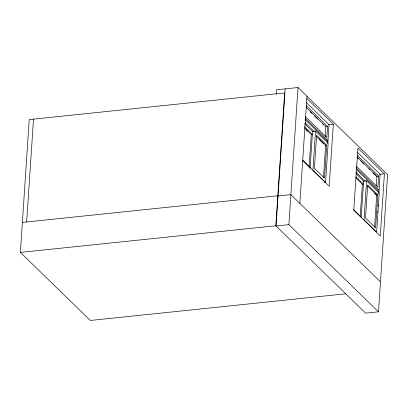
<?xml version="1.0" encoding="UTF-8"?>
<svg xmlns="http://www.w3.org/2000/svg" width="408" height="408" viewBox="0 0 408 408"><rect width="100%" height="100%" fill="white"/><g stroke="black" fill="none" stroke-linecap="round" stroke-linejoin="round"><path stroke-width="0.61" d="M345.77 293.806L90.347 320.464L20.4 252.409L29.223 119.585L284.641 92.927L275.818 225.751L365.66 313.16L378.491 311.819L387.6 174.711L297.998 87.536L276.609 89.765L276.313 94.202M26.673 221.967L33.502 119.141M285.166 88.873L276.058 225.981L288.895 224.64L378.491 311.819M288.895 224.64L297.998 87.536M299.855 203.373L306.969 96.263M309.126 166.867L311.273 134.507L304.684 128.097M310.08 168.499L312.543 131.396L315.537 131.085L328.154 143.361L325.564 182.351L324.37 182.478M315.537 131.085L312.946 170.075L325.564 182.351M325.212 136.481L325.87 126.582L306.418 107.651M323.483 177.608L325.63 145.248L316.404 136.272M306.316 105.713L327.583 126.398L326.844 137.542L305.577 116.851M326.701 145.141L324.508 178.128L314.405 168.295L316.593 135.303L326.701 145.141L325.502 145.263M327.772 143.641L329.037 124.624L306.199 102.403M306.826 98.404L333.316 124.175L329.19 186.303L302.7 160.528M360.208 216.566L362.36 184.212L355.766 177.796M361.202 217.576L363.625 181.101L366.624 180.785L379.241 193.066L376.65 232.055L364.033 219.774L366.624 180.785M376.339 185.564L376.956 176.281L357.046 156.912M374.564 227.307L376.717 194.953L367.486 185.977M357.403 155.412L378.665 176.103L377.925 187.241L356.21 166.112M377.783 194.84L375.595 227.832L365.486 218L367.679 185.008L377.783 194.84L376.589 194.968M377.594 212.364L377.68 211.094M378.017 206.025L378.099 204.755M378.818 193.979L380.123 174.328L357.74 152.551M384.397 173.879L380.271 236.008L353.782 210.232L357.908 148.104L384.397 173.879L379.511 174.389M328.425 124.685L333.316 124.175M325.14 126.659L327.583 126.398M311.146 134.523L312.344 134.395L304.434 126.699M376.222 176.358L378.665 176.103M362.228 184.222L363.426 184.1L355.96 176.832M22.394 222.416L277.812 195.758M277.675 196.029L290.884 194.652L380.486 281.826M20.4 252.409L275.818 225.751M310.06 111.659L311.87 113.419M314.583 116.061L317.75 119.141M322.728 123.981L323.636 124.863M357.071 157.396L358.428 158.717M360.692 160.92L363.86 164.001M368.837 168.841L369.74 169.723M372.907 172.803L375.62 175.445M305.602 118.697L327.986 140.474M356.23 167.958L379.068 190.174M305.062 119.544L327.899 141.76M356.602 169.687L378.981 191.464M305.179 122.849L314.226 131.651M355.812 172.11L365.313 181.356M304.786 123.848L312.895 131.743M355.868 173.553L363.982 181.443M319.051 139.312L323.886 144.014M374.529 193.285L376.288 194.999M306.015 129.851L307.331 131.131M302.685 160.12L310.151 167.387M353.328 209.396L361.238 217.092"/></g></svg>
